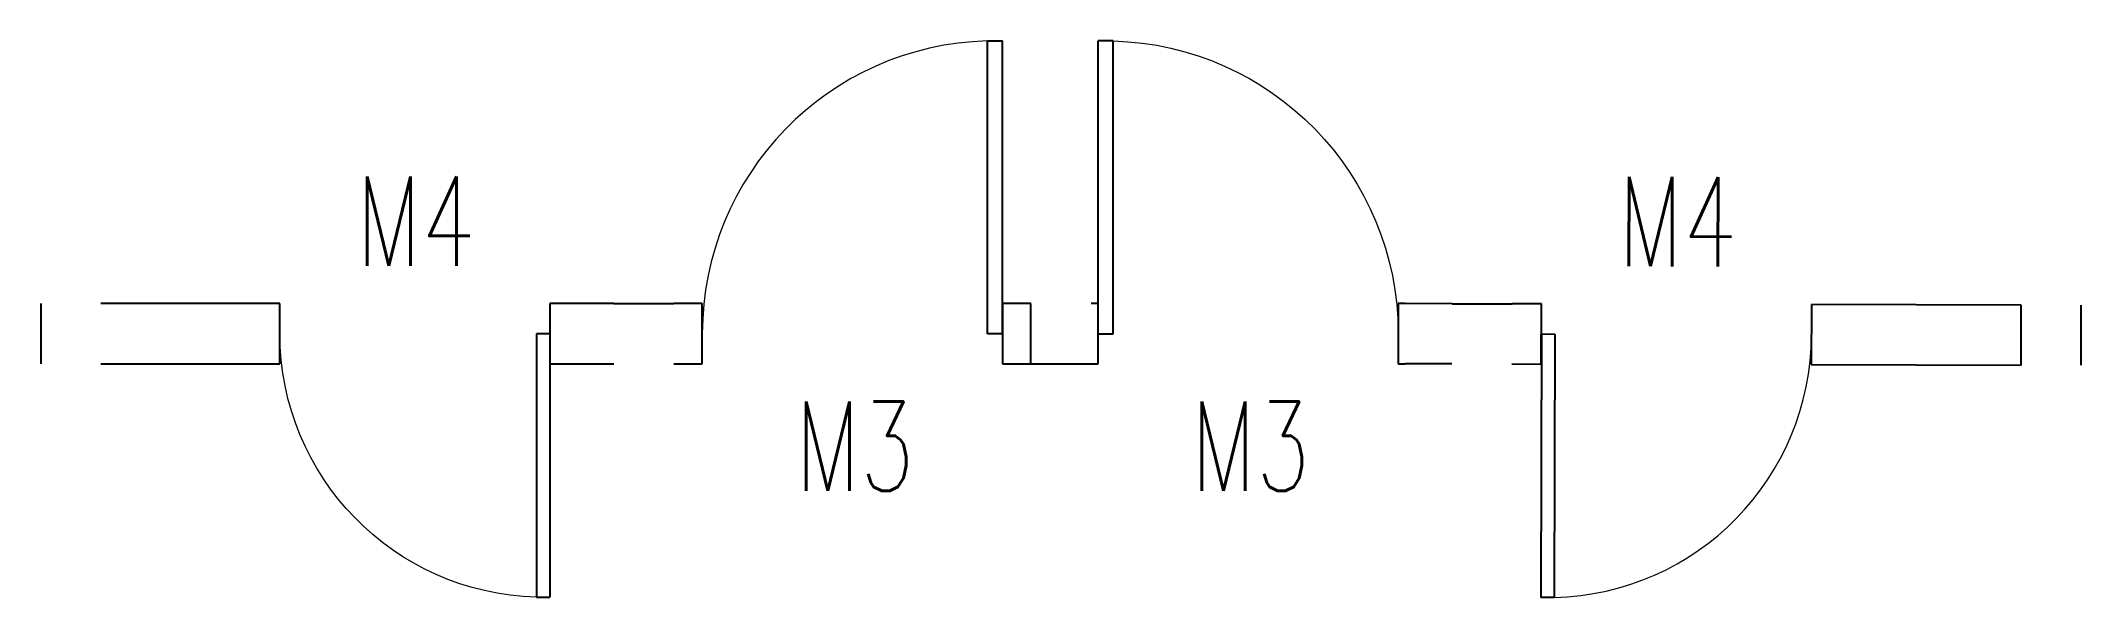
# Model space of a CAD drawing. Extents: x 100456 to 107256, y 32910 to 34765.
import ezdxf

# ---------------------------------------------------------------- set-up
doc = ezdxf.new("R2010")
doc.units = 0
doc.header["$LTSCALE"] = 1000
doc.header["$MEASUREMENT"] = 0
for name, color, linetype in [('WALL', 9, 'Continuous'), ('WINDOW', 4, 'Continuous'), ('WINDOW_TEXT', 7, 'Continuous')]:
    doc.layers.add(name, color=color, linetype=linetype)
doc.styles.add('_TCH_WINDOW', font='SIMPLEX', dxfattribs={"bigfont": 'GBCBIG'})

# ---------------------------------------------------------------- blocks, each defined once
blk = doc.blocks.new('$DorLib2D$00000001')
for p, q in [((0.45, 0.975), (0.5, 0.975)), ((0.45, 0), (0.45, 0.975)), ((0.5, 0), (0.5, 0.975)), ((0.5, 0), (0.45, 0))]:
    blk.add_line(p, q)
at = {"lineweight": 13}
blk.add_arc((0.475, 0), 0.975, 91.46928, 180, dxfattribs=at)

msp = doc.modelspace()

# ---------------------------------------------------------------- linework, layer by layer
at = {"layer": 'WALL'}
for p, q in [((100456.2, 33890.3), (100456.2, 33890.3)), ((100456.2, 33890.3), (100456.2, 33690.3)), ((101253.1, 33890.3), (100656.2, 33890.3)), ((101253.1, 33690.3), (101253.1, 33890.3)), ((102365.4, 33890.3), (102153.1, 33890.3)), ((102153.1, 33890.3), (102153.1, 33690.3)), ((102365.4, 33890.3), (102365.4, 33890.3)), ((102365.4, 33890.3), (102565.4, 33890.3)), ((102660.8, 33890.3), (102565.4, 33890.3)), ((102565.4, 33890.3), (102565.4, 33890.3)), ((102660.8, 33690.3), (102660.8, 33890.3)), ((103756.2, 33890.3), (103660.8, 33890.3)), ((103660.8, 33890.3), (103660.8, 33690.3)), ((103756.2, 33690.3), (103756.2, 33890.3)), ((103979.8, 33890.3), (103956.2, 33890.3)), ((103979.8, 33690.3), (103979.8, 33890.3)), ((105003.5, 33890.3), (104979.8, 33890.3)), ((104979.8, 33890.3), (104979.8, 33690.3)), ((105159.7, 33889.9), (105003.7, 33890.3)), ((105159.7, 33889.9), (105159.7, 33889.9)), ((105159.7, 33889.9), (105359.7, 33889.5)), ((105457.3, 33889.2), (105359.7, 33889.5)), ((105359.7, 33889.5), (105359.7, 33889.5)), ((105456.8, 33689.2), (105457.3, 33889.2)), ((106357.3, 33887.2), (106356.8, 33687.2)), ((107056.4, 33885.6), (106357.3, 33887.2)), ((107056, 33685.6), (107056.4, 33885.6)), ((107256.2, 33885.6), (107256.2, 33885.6)), ((107256.2, 33685.6), (107256.2, 33885.6)), ((100456.2, 33690.3), (100456.2, 33690.3)), ((100656.2, 33690.3), (101253.1, 33690.3)), ((102153.1, 33690.3), (102365.4, 33690.3)), ((102565.4, 33690.3), (102660.8, 33690.3)), ((103660.8, 33690.3), (103756.2, 33690.3)), ((103756.2, 33690.3), (103979.8, 33690.3)), ((104979.8, 33690.3), (105003.5, 33690.3)), ((105159.2, 33689.9), (105003.2, 33690.3)), ((105359.2, 33689.5), (105456.8, 33689.2)), ((106356.8, 33687.2), (107056, 33685.6)), ((107256.2, 33685.6), (107256.2, 33685.6))]:
    msp.add_line(p, q, dxfattribs=at)

# ---------------------------------------------------------------- block references
at = {"layer": 'WINDOW'}
ref = msp.add_blockref('$DorLib2D$00000001', (103160.8, 33790.3), dxfattribs=dict(at, xscale=1000, yscale=1000, zscale=1000))
ref.add_attrib('A', 'M3', (102970.8, 33266.5), dxfattribs={"layer": 'WINDOW_TEXT', "height": 297.5, "style": '_TCH_WINDOW', "width": 0.705882})
ref = msp.add_blockref('$DorLib2D$00000001', (104479.8, 33790.3), dxfattribs=dict(at, xscale=1000, yscale=-1000, zscale=1000, rotation=180))
ref.add_attrib('A', 'M3', (104289.8, 33266.5), dxfattribs={"layer": 'WINDOW_TEXT', "height": 297.5, "style": '_TCH_WINDOW', "width": 0.705882})
ref = msp.add_blockref('$DorLib2D$00000001', (101703.1, 33790.3), dxfattribs=dict(at, xscale=900, yscale=-900, zscale=900))
ref.add_attrib('A', 'M4', (101508.1, 34016.5), dxfattribs={"layer": 'WINDOW_TEXT', "height": 297.5, "style": '_TCH_WINDOW', "width": 0.705882})
ref = msp.add_blockref('$DorLib2D$00000001', (105907.1, 33788.2), dxfattribs=dict(at, xscale=900, yscale=900, zscale=900, rotation=179.8699628273934))
ref.add_attrib('A', 'M4', (105712.6, 34014.9), dxfattribs={"layer": 'WINDOW_TEXT', "height": 297.5, "rotation": 359.86996, "style": '_TCH_WINDOW', "width": 0.705882})

doc.saveas('drawing.dxf')
